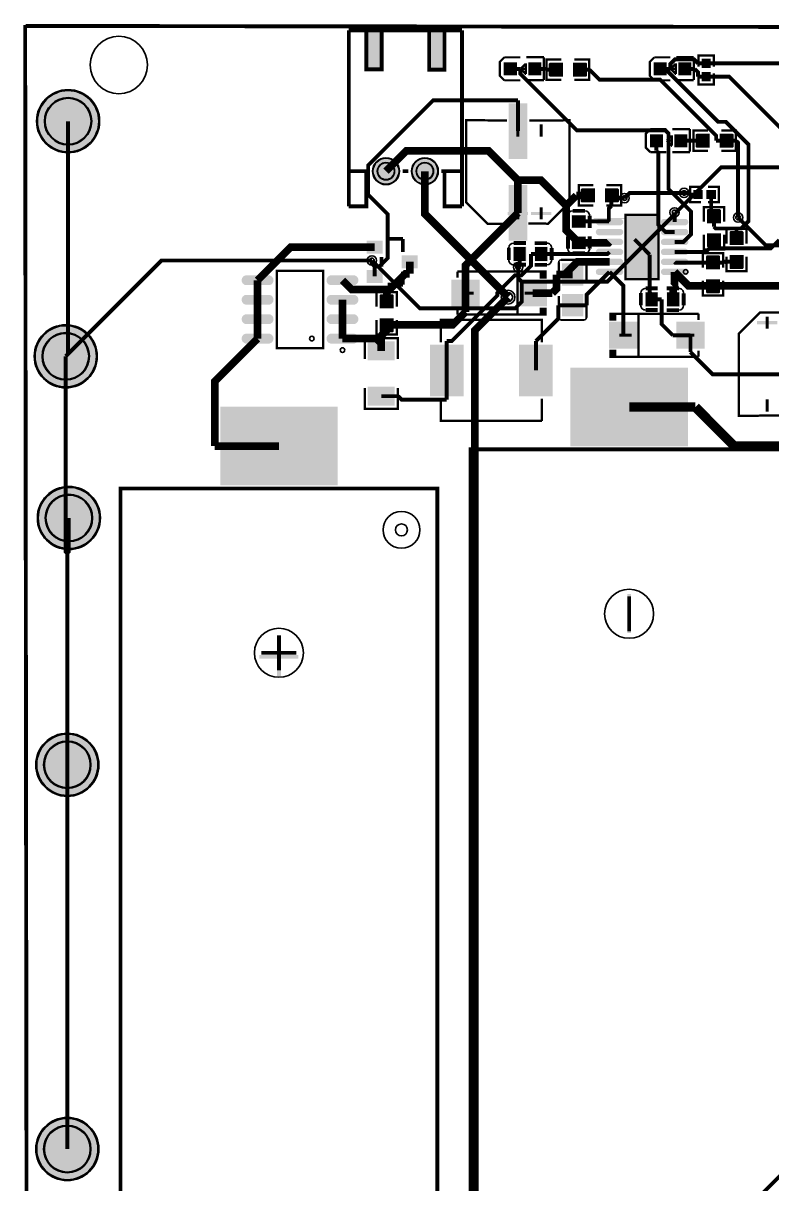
# Model space of a CAD drawing. Header units: millimetres. Extents: x -10 to 89, y -3 to 137.
# Drawn here: x 0 to 48.9, y 61.1 to 136.9 of the extents above; entities that cross this region are included whole.
import ezdxf

# ---------------------------------------------------------------- set-up
doc = ezdxf.new("R2010")
doc.units = ezdxf.units.MM
for name, color, linetype, true_color in [('BoardOutLine', 7, 'Continuous', 0xff00ff), ('BottomLayer', 7, 'Continuous', 0x0000ff), ('BottomSolderMaskLayer', 7, 'Continuous', 0xaa00ff), ('Document', 7, 'Continuous', 0xffffff), ('Hole', 7, 'Continuous', 0x222222), ('Multi-Layer', 7, 'Continuous', 0xc0c0c0), ('TopLayer', 7, 'Continuous', 0xff0000), ('TopPasteMaskLayer', 7, 'Continuous', 0x808080), ('TopSilkLayer', 7, 'Continuous', 0xffcc00), ('TopSolderMaskLayer', 7, 'Continuous', 0x800080)]:
    doc.layers.add(name, color=color, linetype=linetype, true_color=true_color)

msp = doc.modelspace()

# ---------------------------------------------------------------- hatches: boundary and pattern name
at = {"layer": 'BottomLayer'}
for points in [[(37.23, 124.185), (39.27, 124.185), (39.27, 124.134), (37.23, 124.134), (37.23, 124.185)], [(39.423, 124.134), (41.361, 124.134), (41.361, 120.462), (39.423, 120.462), (39.423, 124.134)]]:
    msp.add_hatch(color=256, dxfattribs=at).paths.add_polyline_path(points)
at = {"layer": 'BottomSolderMaskLayer'}
for points in [[(0.847, 130.509, 1), (4.967, 130.509, 1)], [(22.794, 127.245, 1), (24.544, 127.245, 1)], [(25.334, 127.245, 1), (27.084, 127.245, 1)], [(39.321, 124.44), (41.463, 124.44), (41.463, 120.156), (39.321, 120.156), (39.321, 124.44)], [(0.694, 115.158, 1), (4.814, 115.158, 1)], [(0.898, 104.601, 1), (5.018, 104.601, 1)], [(0.796, 88.485, 1), (4.916, 88.485, 1)], [(0.796, 63.393, 1), (4.916, 63.393, 1)]]:
    msp.add_hatch(color=256, dxfattribs=at).paths.add_polyline_path(points)
at = {"layer": 'Document'}
for points in [[(22.439, 136.445), (22.439, 133.945), (23.339, 133.945), (23.339, 136.445)], [(26.539, 136.395), (26.539, 133.895), (27.439, 133.895), (27.439, 136.395)], [(33.324, 133.659), (33.324, 134.199), (33.454, 134.199), (33.454, 133.659)], [(43.116, 133.659), (43.116, 134.199), (43.246, 134.199), (43.246, 133.659)], [(31.519, 133.988), (32.059, 133.988), (32.059, 133.858), (31.519, 133.858)], [(33.118, 133.994), (33.658, 133.994), (33.658, 133.864), (33.118, 133.864)], [(41.311, 133.988), (41.851, 133.988), (41.851, 133.858), (41.311, 133.858)], [(42.91, 133.994), (43.45, 133.994), (43.45, 133.864), (42.91, 133.864)], [(32.184, 130.296), (32.382, 130.296), (32.382, 129.504), (32.184, 129.504)], [(41.056, 129.296), (41.596, 129.296), (41.596, 129.166), (41.056, 129.166)], [(42.655, 129.302), (43.195, 129.302), (43.195, 129.172), (42.655, 129.172)], [(42.861, 128.967), (42.861, 129.507), (42.991, 129.507), (42.991, 128.967)], [(31.623, 124.389), (32.943, 124.389), (32.943, 124.587), (31.623, 124.587)], [(32.184, 124.092), (32.382, 124.092), (32.382, 124.884), (32.184, 124.884)], [(28.906, 119.952), (28.906, 118.626), (29.105, 118.626), (29.105, 119.952)], [(28.608, 119.388), (28.608, 119.19), (29.403, 119.19), (29.403, 119.388)], [(33.51, 119.388), (33.51, 119.19), (32.715, 119.19), (32.715, 119.388)], [(43.514, 115.872), (43.514, 117.198), (43.315, 117.198), (43.315, 115.872)], [(38.91, 116.436), (38.91, 116.634), (39.705, 116.634), (39.705, 116.436)], [(43.812, 116.436), (43.812, 116.634), (43.017, 116.634), (43.017, 116.436)], [(39.424, 97.091), (39.678, 97.091), (39.678, 99.631), (39.424, 99.631)], [(16.815, 96.814), (16.561, 96.814), (16.561, 94.274), (16.815, 94.274)], [(17.937, 95.41), (17.937, 95.664), (15.397, 95.664), (15.397, 95.41)]]:
    msp.add_hatch(color=256, dxfattribs=at).paths.add_polyline_path(points)
at = {"layer": 'Multi-Layer'}
for points in [[(22.819, 127.245, 1), (24.519, 127.245, 1)], [(25.359, 127.245, 1), (27.059, 127.245, 1)]]:
    msp.add_hatch(color=256, dxfattribs=at).paths.add_polyline_path(points)
at = {"layer": 'TopLayer'}
for points in [[(31.389, 133.526), (31.389, 134.326), (32.189, 134.326), (32.189, 133.526)], [(32.988, 133.526), (32.988, 134.326), (33.788, 134.326), (33.788, 133.526)], [(35.197, 134.307), (35.197, 133.443), (34.391, 133.443), (34.391, 134.307)], [(35.897, 134.307), (35.897, 133.443), (36.703, 133.443), (36.703, 134.307)], [(41.181, 133.526), (41.181, 134.326), (41.981, 134.326), (41.981, 133.526)], [(42.78, 133.526), (42.78, 134.326), (43.58, 134.326), (43.58, 133.526)], [(44.304, 134.002), (44.844, 134.002), (44.844, 134.568), (44.304, 134.568)], [(44.304, 133.702), (44.844, 133.702), (44.844, 133.137), (44.304, 133.137)], [(31.683, 128.114), (31.683, 131.614), (32.883, 131.614), (32.883, 128.114)], [(40.926, 128.834), (40.926, 129.634), (41.726, 129.634), (41.726, 128.834)], [(42.525, 128.834), (42.525, 129.634), (43.325, 129.634), (43.325, 128.834)], [(44.785, 129.666), (44.785, 128.802), (43.979, 128.802), (43.979, 129.666)], [(45.485, 129.666), (45.485, 128.802), (46.291, 128.802), (46.291, 129.666)], [(31.683, 122.774), (31.683, 126.274), (32.883, 126.274), (32.883, 122.774)], [(37.288, 125.232), (37.288, 126.096), (36.482, 126.096), (36.482, 125.232)], [(37.988, 125.232), (37.988, 126.096), (38.794, 126.096), (38.794, 125.232)], [(44.322, 125.985), (44.322, 125.445), (43.756, 125.445), (43.756, 125.985)], [(44.622, 125.985), (44.622, 125.445), (45.188, 125.445), (45.188, 125.985)], [(36.711, 124.367), (36.711, 123.567), (35.811, 123.567), (35.811, 124.367)], [(44.652, 123.872), (45.516, 123.872), (45.516, 124.678), (44.652, 124.678)], [(37.624, 123.741, -0.785398), (37.624, 124.105), (38.91, 124.105, -0.785398), (38.91, 123.741)], [(41.218, 120.875), (39.566, 120.875), (39.566, 123.72), (41.218, 123.72)], [(41.874, 123.741, -0.785398), (41.874, 124.105), (43.16, 124.105, -0.785398), (43.16, 123.741)], [(36.711, 122.967), (36.711, 122.167), (35.811, 122.167), (35.811, 122.967)], [(37.624, 123.091, -0.785398), (37.624, 123.455), (38.91, 123.455, -0.785398), (38.91, 123.091)], [(37.624, 122.441, -0.785398), (37.624, 122.805), (38.91, 122.805, -0.785398), (38.91, 122.441)], [(41.874, 123.091, -0.785398), (41.874, 123.455), (43.16, 123.455, -0.785398), (43.16, 123.091)], [(41.874, 122.441, -0.785398), (41.874, 122.805), (43.16, 122.805, -0.785398), (43.16, 122.441)], [(44.652, 123.172), (45.516, 123.172), (45.516, 122.366), (44.652, 122.366)], [(46.131, 122.444), (46.995, 122.444), (46.995, 123.25), (46.131, 123.25)], [(22.422, 122.679), (23.422, 122.679), (23.422, 121.879), (22.422, 121.879)], [(31.999, 122.289), (32.799, 122.289), (32.799, 121.389), (31.999, 121.389)], [(33.399, 122.289), (34.199, 122.289), (34.199, 121.389), (33.399, 121.389)], [(37.624, 121.791, -0.785398), (37.624, 122.155), (38.91, 122.155, -0.785398), (38.91, 121.791)], [(41.874, 121.791, -0.785398), (41.874, 122.155), (43.16, 122.155, -0.785398), (43.16, 121.791)], [(24.722, 121.729), (25.722, 121.729), (25.722, 120.929), (24.722, 120.929)], [(37.624, 121.141, -0.785398), (37.624, 121.505), (38.91, 121.505, -0.785398), (38.91, 121.141)], [(41.874, 121.141, -0.785398), (41.874, 121.505), (43.16, 121.505, -0.785398), (43.16, 121.141)], [(45.465, 120.863), (44.601, 120.863), (44.601, 121.669), (45.465, 121.669)], [(46.131, 121.744), (46.995, 121.744), (46.995, 120.938), (46.131, 120.938)], [(22.422, 120.779), (23.422, 120.779), (23.422, 119.979), (22.422, 119.979)], [(35.178, 119.788), (36.528, 119.788), (36.528, 121.198), (35.178, 121.198)], [(37.624, 120.491, -0.785398), (37.624, 120.855), (38.91, 120.855, -0.785398), (38.91, 120.491)], [(41.874, 120.491, -0.785398), (41.874, 120.855), (43.16, 120.855, -0.785398), (43.16, 120.491)], [(14.553, 119.829, -0.785398), (14.553, 120.417), (16.01, 120.417, -0.785398), (16.01, 119.829)], [(20.098, 119.829, -0.785398), (20.098, 120.417), (21.555, 120.417, -0.785398), (21.555, 119.829)], [(29.767, 118.439), (27.967, 118.439), (27.967, 120.139), (29.767, 120.139)], [(34.151, 118.439), (32.351, 118.439), (32.351, 120.139), (34.151, 120.139)], [(45.465, 120.163), (44.601, 120.163), (44.601, 119.357), (45.465, 119.357)], [(14.553, 118.559, -0.785398), (14.553, 119.147), (16.01, 119.147, -0.785398), (16.01, 118.559)], [(20.098, 118.559, -0.785398), (20.098, 119.147), (21.555, 119.147, -0.785398), (21.555, 118.559)], [(24.147, 118.313), (23.283, 118.313), (23.283, 119.12), (24.147, 119.12)], [(35.178, 119.198), (36.528, 119.198), (36.528, 117.788), (35.178, 117.788)], [(40.618, 119.331), (41.418, 119.331), (41.418, 118.431), (40.618, 118.431)], [(42.018, 119.331), (42.818, 119.331), (42.818, 118.431), (42.018, 118.431)], [(14.553, 117.289, -0.785398), (14.553, 117.877), (16.01, 117.877, -0.785398), (16.01, 117.289)], [(20.098, 117.289, -0.785398), (20.098, 117.877), (21.555, 117.877, -0.785398), (21.555, 117.289)], [(24.147, 117.613), (23.283, 117.613), (23.283, 116.807), (24.147, 116.807)], [(38.269, 117.385), (40.069, 117.385), (40.069, 115.685), (38.269, 115.685)], [(42.653, 117.385), (44.453, 117.385), (44.453, 115.685), (42.653, 115.685)], [(14.553, 116.019, -0.785398), (14.553, 116.607), (16.01, 116.607, -0.785398), (16.01, 116.019)], [(20.098, 116.019, -0.785398), (20.098, 116.607), (21.555, 116.607, -0.785398), (21.555, 116.019)], [(24.208, 114.911), (22.507, 114.911), (22.507, 116.119), (24.208, 116.119)], [(28.711, 112.58), (26.561, 112.58), (26.561, 115.9), (28.711, 115.9)], [(34.537, 112.58), (32.387, 112.58), (32.387, 115.9), (34.537, 115.9)], [(43.36, 109.306), (35.74, 109.306), (35.74, 114.386), (43.36, 114.386)], [(24.208, 113.161), (22.507, 113.161), (22.507, 111.953), (24.208, 111.953)], [(12.867, 111.836), (20.487, 111.836), (20.487, 106.756), (12.867, 106.756)]]:
    msp.add_hatch(color=256, dxfattribs=at).paths.add_polyline_path(points)
at = {"layer": 'TopPasteMaskLayer'}
for points in [[(31.389, 133.526), (31.389, 134.326), (32.189, 134.326), (32.189, 133.526)], [(32.988, 133.526), (32.988, 134.326), (33.788, 134.326), (33.788, 133.526)], [(34.352, 133.425), (35.152, 133.425), (35.202, 133.475), (35.202, 133.703), (34.832, 133.703), (34.832, 134.033), (35.202, 134.033), (35.202, 134.275), (35.152, 134.325), (34.352, 134.325), (34.302, 134.275), (34.302, 133.475)], [(36.742, 134.325), (35.942, 134.325), (35.892, 134.275), (35.892, 134.047), (36.262, 134.047), (36.262, 133.717), (35.892, 133.717), (35.892, 133.475), (35.942, 133.425), (36.742, 133.425), (36.792, 133.475), (36.792, 134.275)], [(41.181, 133.526), (41.181, 134.326), (41.981, 134.326), (41.981, 133.526)], [(42.78, 133.526), (42.78, 134.326), (43.58, 134.326), (43.58, 133.526)], [(44.344, 133.987), (44.804, 133.987), (44.844, 134.027), (44.844, 134.528), (44.804, 134.568), (44.344, 134.568), (44.304, 134.528), (44.304, 134.027)], [(44.344, 133.717), (44.804, 133.717), (44.844, 133.677), (44.844, 133.177), (44.804, 133.137), (44.344, 133.137), (44.304, 133.177), (44.304, 133.677)], [(31.683, 128.114), (31.683, 131.614), (32.883, 131.614), (32.883, 128.114)], [(40.926, 128.834), (40.926, 129.634), (41.726, 129.634), (41.726, 128.834)], [(42.525, 128.834), (42.525, 129.634), (43.325, 129.634), (43.325, 128.834)], [(43.94, 128.784), (44.74, 128.784), (44.79, 128.834), (44.79, 129.062), (44.42, 129.062), (44.42, 129.392), (44.79, 129.392), (44.79, 129.634), (44.74, 129.684), (43.94, 129.684), (43.89, 129.634), (43.89, 128.834)], [(46.33, 129.684), (45.53, 129.684), (45.48, 129.634), (45.48, 129.406), (45.85, 129.406), (45.85, 129.076), (45.48, 129.076), (45.48, 128.834), (45.53, 128.784), (46.33, 128.784), (46.38, 128.834), (46.38, 129.634)], [(31.683, 122.774), (31.683, 126.274), (32.883, 126.274), (32.883, 122.774)], [(36.443, 125.214), (37.243, 125.214), (37.293, 125.264), (37.293, 125.492), (36.923, 125.492), (36.923, 125.822), (37.293, 125.822), (37.293, 126.064), (37.243, 126.114), (36.443, 126.114), (36.393, 126.064), (36.393, 125.264)], [(38.833, 126.114), (38.033, 126.114), (37.983, 126.064), (37.983, 125.836), (38.353, 125.836), (38.353, 125.506), (37.983, 125.506), (37.983, 125.264), (38.033, 125.214), (38.833, 125.214), (38.883, 125.264), (38.883, 126.064)], [(44.337, 125.945), (44.337, 125.485), (44.297, 125.445), (43.796, 125.445), (43.756, 125.485), (43.756, 125.945), (43.796, 125.985), (44.297, 125.985)], [(44.607, 125.945), (44.607, 125.485), (44.647, 125.445), (45.148, 125.445), (45.188, 125.485), (45.188, 125.945), (45.148, 125.985), (44.647, 125.985)], [(36.711, 124.367), (36.711, 123.567), (35.811, 123.567), (35.811, 124.367)], [(44.634, 124.717), (44.634, 123.917), (44.684, 123.867), (44.912, 123.867), (44.912, 124.237), (45.242, 124.237), (45.242, 123.867), (45.484, 123.867), (45.534, 123.917), (45.534, 124.717), (45.484, 124.767), (44.684, 124.767)], [(37.624, 123.741, -0.785398), (37.624, 124.105), (38.91, 124.105, -0.785398), (38.91, 123.741)], [(41.218, 120.875), (39.566, 120.875), (39.566, 123.72), (41.218, 123.72)], [(41.874, 123.741, -0.785398), (41.874, 124.105), (43.16, 124.105, -0.785398), (43.16, 123.741)], [(36.711, 122.967), (36.711, 122.167), (35.811, 122.167), (35.811, 122.967)], [(37.624, 123.091, -0.785398), (37.624, 123.455), (38.91, 123.455, -0.785398), (38.91, 123.091)], [(37.624, 122.441, -0.785398), (37.624, 122.805), (38.91, 122.805, -0.785398), (38.91, 122.441)], [(41.874, 123.091, -0.785398), (41.874, 123.455), (43.16, 123.455, -0.785398), (43.16, 123.091)], [(41.874, 122.441, -0.785398), (41.874, 122.805), (43.16, 122.805, -0.785398), (43.16, 122.441)], [(45.534, 122.327), (45.534, 123.127), (45.484, 123.177), (45.256, 123.177), (45.256, 122.807), (44.926, 122.807), (44.926, 123.177), (44.684, 123.177), (44.634, 123.127), (44.634, 122.327), (44.684, 122.277), (45.484, 122.277)], [(46.113, 123.289), (46.113, 122.489), (46.163, 122.439), (46.391, 122.439), (46.391, 122.809), (46.721, 122.809), (46.721, 122.439), (46.963, 122.439), (47.013, 122.489), (47.013, 123.289), (46.963, 123.339), (46.163, 123.339)], [(22.422, 122.679), (23.422, 122.679), (23.422, 121.879), (22.422, 121.879)], [(31.999, 122.289), (32.799, 122.289), (32.799, 121.389), (31.999, 121.389)], [(33.399, 122.289), (34.199, 122.289), (34.199, 121.389), (33.399, 121.389)], [(37.624, 121.791, -0.785398), (37.624, 122.155), (38.91, 122.155, -0.785398), (38.91, 121.791)], [(41.874, 121.791, -0.785398), (41.874, 122.155), (43.16, 122.155, -0.785398), (43.16, 121.791)], [(24.722, 121.729), (25.722, 121.729), (25.722, 120.929), (24.722, 120.929)], [(37.624, 121.141, -0.785398), (37.624, 121.505), (38.91, 121.505, -0.785398), (38.91, 121.141)], [(41.874, 121.141, -0.785398), (41.874, 121.505), (43.16, 121.505, -0.785398), (43.16, 121.141)], [(44.583, 121.708), (44.583, 120.908), (44.633, 120.858), (44.861, 120.858), (44.861, 121.228), (45.191, 121.228), (45.191, 120.858), (45.433, 120.858), (45.483, 120.908), (45.483, 121.708), (45.433, 121.758), (44.633, 121.758)], [(47.013, 120.899), (47.013, 121.699), (46.963, 121.749), (46.735, 121.749), (46.735, 121.379), (46.405, 121.379), (46.405, 121.749), (46.163, 121.749), (46.113, 121.699), (46.113, 120.899), (46.163, 120.849), (46.963, 120.849)], [(22.422, 120.779), (23.422, 120.779), (23.422, 119.979), (22.422, 119.979)], [(35.213, 121.198), (36.493, 121.198), (36.543, 121.148), (36.543, 119.998), (36.493, 119.948), (36.083, 119.943), (36.083, 120.393), (35.633, 120.393), (35.633, 119.953), (35.213, 119.948), (35.163, 119.998), (35.163, 121.148)], [(37.624, 120.491, -0.785398), (37.624, 120.855), (38.91, 120.855, -0.785398), (38.91, 120.491)], [(41.874, 120.491, -0.785398), (41.874, 120.855), (43.16, 120.855, -0.785398), (43.16, 120.491)], [(14.553, 119.829, -0.785398), (14.553, 120.417), (16.01, 120.417, -0.785398), (16.01, 119.829)], [(20.098, 119.829, -0.785398), (20.098, 120.417), (21.555, 120.417, -0.785398), (21.555, 119.829)], [(29.767, 118.439), (27.967, 118.439), (27.967, 120.139), (29.767, 120.139)], [(34.151, 118.439), (32.351, 118.439), (32.351, 120.139), (34.151, 120.139)], [(45.483, 119.318), (45.483, 120.118), (45.433, 120.168), (45.205, 120.168), (45.205, 119.798), (44.875, 119.798), (44.875, 120.168), (44.633, 120.168), (44.583, 120.118), (44.583, 119.318), (44.633, 119.268), (45.433, 119.268)], [(14.553, 118.559, -0.785398), (14.553, 119.147), (16.01, 119.147, -0.785398), (16.01, 118.559)], [(20.098, 118.559, -0.785398), (20.098, 119.147), (21.555, 119.147, -0.785398), (21.555, 118.559)], [(23.265, 119.158), (23.265, 118.358), (23.315, 118.308), (23.543, 118.308), (23.543, 118.678), (23.873, 118.678), (23.873, 118.308), (24.115, 118.308), (24.165, 118.358), (24.165, 119.158), (24.115, 119.208), (23.315, 119.208)], [(36.493, 117.788), (35.213, 117.788), (35.163, 117.838), (35.163, 118.988), (35.213, 119.038), (35.623, 119.043), (35.623, 118.593), (36.073, 118.593), (36.073, 119.033), (36.493, 119.038), (36.543, 118.988), (36.543, 117.838)], [(40.618, 119.331), (41.418, 119.331), (41.418, 118.431), (40.618, 118.431)], [(42.018, 119.331), (42.818, 119.331), (42.818, 118.431), (42.018, 118.431)], [(14.553, 117.289, -0.785398), (14.553, 117.877), (16.01, 117.877, -0.785398), (16.01, 117.289)], [(20.098, 117.289, -0.785398), (20.098, 117.877), (21.555, 117.877, -0.785398), (21.555, 117.289)], [(24.165, 116.768), (24.165, 117.568), (24.115, 117.618), (23.887, 117.618), (23.887, 117.248), (23.557, 117.248), (23.557, 117.618), (23.315, 117.618), (23.265, 117.568), (23.265, 116.768), (23.315, 116.718), (24.115, 116.718)], [(38.269, 117.385), (40.069, 117.385), (40.069, 115.685), (38.269, 115.685)], [(42.653, 117.385), (44.453, 117.385), (44.453, 115.685), (42.653, 115.685)], [(14.553, 116.019, -0.785398), (14.553, 116.607), (16.01, 116.607, -0.785398), (16.01, 116.019)], [(20.098, 116.019, -0.785398), (20.098, 116.607), (21.555, 116.607, -0.785398), (21.555, 116.019)], [(24.108, 114.911), (23.747, 114.911), (23.647, 115.011), (23.647, 115.222), (23.547, 115.322), (23.169, 115.322), (23.069, 115.222), (23.069, 115.011), (22.969, 114.911), (22.607, 114.911), (22.507, 115.011), (22.507, 116.019), (22.607, 116.119), (24.108, 116.119), (24.208, 116.019), (24.208, 115.011)], [(28.711, 112.58), (26.561, 112.58), (26.561, 115.9), (28.711, 115.9)], [(34.537, 112.58), (32.387, 112.58), (32.387, 115.9), (34.537, 115.9)], [(43.36, 109.306), (35.74, 109.306), (35.74, 114.386), (43.36, 114.386)], [(24.108, 113.161), (23.747, 113.161), (23.647, 113.061), (23.647, 112.85), (23.547, 112.75), (23.169, 112.75), (23.069, 112.85), (23.069, 113.061), (22.969, 113.161), (22.607, 113.161), (22.507, 113.061), (22.507, 112.053), (22.607, 111.953), (24.108, 111.953), (24.208, 112.053), (24.208, 113.061)], [(12.867, 111.836), (20.487, 111.836), (20.487, 106.756), (12.867, 106.756)]]:
    msp.add_hatch(color=256, dxfattribs=at).paths.add_polyline_path(points)
at = {"layer": 'TopSilkLayer'}
for points in [[(33.702, 130.296), (33.9, 130.296), (33.9, 129.504), (33.702, 129.504)], [(33.141, 124.389), (34.461, 124.389), (34.461, 124.587), (33.141, 124.587)], [(33.702, 124.092), (33.9, 124.092), (33.9, 124.884), (33.702, 124.884)], [(33.709, 120.766), (33.709, 120.238), (34.166, 120.238), (34.166, 120.766)], [(33.709, 117.812), (33.709, 118.34), (34.166, 118.34), (34.166, 117.812)], [(38.711, 118.012), (38.711, 117.484), (38.254, 117.484), (38.254, 118.012)], [(48.663, 117.75), (48.465, 117.75), (48.465, 116.958), (48.663, 116.958)], [(49.224, 117.453), (47.904, 117.453), (47.904, 117.255), (49.224, 117.255)], [(38.711, 115.058), (38.711, 115.586), (38.254, 115.586), (38.254, 115.058)], [(48.663, 111.546), (48.465, 111.546), (48.465, 112.338), (48.663, 112.338)]]:
    msp.add_hatch(color=256, dxfattribs=at).paths.add_polyline_path(points)
at = {"layer": 'TopSolderMaskLayer'}
for points in [[(31.364, 133.501), (31.364, 134.351), (32.215, 134.351), (32.215, 133.501)], [(32.963, 133.501), (32.963, 134.352), (33.814, 134.352), (33.814, 133.501)], [(35.222, 134.332), (35.222, 133.418), (34.365, 133.418), (34.365, 134.332)], [(35.872, 134.332), (35.872, 133.418), (36.729, 133.418), (36.729, 134.332)], [(41.156, 133.501), (41.156, 134.351), (42.007, 134.351), (42.007, 133.501)], [(42.755, 133.501), (42.755, 134.352), (43.606, 134.352), (43.606, 133.501)], [(44.28, 133.976), (44.868, 133.976), (44.868, 134.594), (44.28, 134.594)], [(44.28, 133.729), (44.868, 133.729), (44.868, 133.11), (44.28, 133.11)], [(0.847, 130.509, 1), (4.967, 130.509, 1)], [(31.674, 128.04), (31.674, 131.688), (32.892, 131.688), (32.892, 128.04)], [(40.901, 128.809), (40.901, 129.659), (41.752, 129.659), (41.752, 128.809)], [(42.5, 128.809), (42.5, 129.66), (43.351, 129.66), (43.351, 128.809)], [(44.81, 129.691), (44.81, 128.777), (43.953, 128.777), (43.953, 129.691)], [(45.46, 129.691), (45.46, 128.777), (46.317, 128.777), (46.317, 129.691)], [(22.794, 127.245, 1), (24.544, 127.245, 1)], [(25.334, 127.245, 1), (27.084, 127.245, 1)], [(31.674, 122.7), (31.674, 126.348), (32.892, 126.348), (32.892, 122.7)], [(37.313, 125.207), (37.313, 126.121), (36.456, 126.121), (36.456, 125.207)], [(37.963, 125.207), (37.963, 126.121), (38.82, 126.121), (38.82, 125.207)], [(44.347, 126.01), (44.347, 125.42), (43.731, 125.42), (43.731, 126.01)], [(44.597, 126.01), (44.597, 125.42), (45.213, 125.42), (45.213, 126.01)], [(36.74, 124.39), (36.74, 123.544), (35.782, 123.544), (35.782, 124.39)], [(44.625, 123.848), (45.543, 123.848), (45.543, 124.702), (44.625, 124.702)], [(37.534, 123.716, -0.785398), (37.534, 124.131), (39, 124.131, -0.785398), (39, 123.716)], [(41.232, 120.832), (39.552, 120.832), (39.552, 123.764), (41.232, 123.764)], [(41.784, 123.716, -0.785398), (41.784, 124.131), (43.25, 124.131, -0.785398), (43.25, 123.716)], [(36.74, 122.99), (36.74, 122.144), (35.782, 122.144), (35.782, 122.99)], [(37.534, 123.066, -0.785398), (37.534, 123.481), (39, 123.481, -0.785398), (39, 123.066)], [(37.534, 122.416, -0.785398), (37.534, 122.831), (39, 122.831, -0.785398), (39, 122.416)], [(41.784, 123.066, -0.785398), (41.784, 123.481), (43.25, 123.481, -0.785398), (43.25, 123.066)], [(41.784, 122.416, -0.785398), (41.784, 122.831), (43.25, 122.831, -0.785398), (43.25, 122.416)], [(44.625, 123.196), (45.543, 123.196), (45.543, 122.342), (44.625, 122.342)], [(46.104, 122.42), (47.022, 122.42), (47.022, 123.274), (46.104, 123.274)], [(22.397, 122.704), (23.447, 122.704), (23.447, 121.854), (22.397, 121.854)], [(31.974, 122.314), (32.824, 122.314), (32.824, 121.364), (31.974, 121.364)], [(33.374, 122.314), (34.224, 122.314), (34.224, 121.364), (33.374, 121.364)], [(37.534, 121.766, -0.785398), (37.534, 122.181), (39, 122.181, -0.785398), (39, 121.766)], [(41.784, 121.766, -0.785398), (41.784, 122.181), (43.25, 122.181, -0.785398), (43.25, 121.766)], [(24.697, 121.754), (25.747, 121.754), (25.747, 120.904), (24.697, 120.904)], [(37.534, 121.116, -0.785398), (37.534, 121.53), (39, 121.53, -0.785398), (39, 121.116)], [(41.784, 121.116, -0.785398), (41.784, 121.53), (43.25, 121.53, -0.785398), (43.25, 121.116)], [(45.492, 120.839), (44.574, 120.839), (44.574, 121.693), (45.492, 121.693)], [(46.104, 121.768), (47.022, 121.768), (47.022, 120.914), (46.104, 120.914)], [(22.397, 120.804), (23.447, 120.804), (23.447, 119.954), (22.397, 119.954)], [(35.154, 119.761), (36.552, 119.761), (36.552, 121.225), (35.154, 121.225)], [(37.534, 120.466, -0.785398), (37.534, 120.881), (39, 120.881, -0.785398), (39, 120.466)], [(41.784, 120.466, -0.785398), (41.784, 120.881), (43.25, 120.881, -0.785398), (43.25, 120.466)], [(14.49, 119.804, -0.785398), (14.49, 120.442), (16.073, 120.442, -0.785398), (16.073, 119.804)], [(20.035, 119.804, -0.785398), (20.035, 120.442), (21.618, 120.442, -0.785398), (21.618, 119.804)], [(29.792, 118.414), (27.941, 118.414), (27.941, 120.164), (29.792, 120.164)], [(34.177, 118.414), (32.326, 118.414), (32.326, 120.164), (34.177, 120.164)], [(45.492, 120.187), (44.574, 120.187), (44.574, 119.333), (45.492, 119.333)], [(14.49, 118.534, -0.785398), (14.49, 119.172), (16.073, 119.172, -0.785398), (16.073, 118.534)], [(20.035, 118.534, -0.785398), (20.035, 119.172), (21.618, 119.172, -0.785398), (21.618, 118.534)], [(24.174, 118.289), (23.256, 118.289), (23.256, 119.143), (24.174, 119.143)], [(35.154, 119.224), (36.552, 119.224), (36.552, 117.761), (35.154, 117.761)], [(40.593, 119.356), (41.443, 119.356), (41.443, 118.406), (40.593, 118.406)], [(41.993, 119.356), (42.843, 119.356), (42.843, 118.406), (41.993, 118.406)], [(14.49, 117.264, -0.785398), (14.49, 117.902), (16.073, 117.902, -0.785398), (16.073, 117.264)], [(20.035, 117.264, -0.785398), (20.035, 117.902), (21.618, 117.902, -0.785398), (21.618, 117.264)], [(24.174, 117.637), (23.256, 117.637), (23.256, 116.783), (24.174, 116.783)], [(0.694, 115.158, 1), (4.814, 115.158, 1)], [(38.243, 117.41), (40.094, 117.41), (40.094, 115.66), (38.243, 115.66)], [(42.628, 117.41), (44.479, 117.41), (44.479, 115.66), (42.628, 115.66)], [(14.49, 115.994, -0.785398), (14.49, 116.632), (16.073, 116.632, -0.785398), (16.073, 115.994)], [(20.035, 115.994, -0.785398), (20.035, 116.632), (21.618, 116.632, -0.785398), (21.618, 115.994)], [(24.244, 114.893), (22.472, 114.893), (22.472, 116.137), (24.244, 116.137)], [(28.736, 112.555), (26.536, 112.555), (26.536, 115.925), (28.736, 115.925)], [(34.562, 112.555), (32.362, 112.555), (32.362, 115.925), (34.562, 115.925)], [(43.386, 109.281), (35.715, 109.281), (35.715, 114.412), (43.386, 114.412)], [(24.244, 113.179), (22.472, 113.179), (22.472, 111.935), (24.244, 111.935)], [(12.842, 111.862), (20.512, 111.862), (20.512, 106.731), (12.842, 106.731)], [(0.898, 104.601, 1), (5.018, 104.601, 1)], [(0.796, 88.485, 1), (4.916, 88.485, 1)], [(0.796, 63.393, 1), (4.916, 63.393, 1)]]:
    msp.add_hatch(color=256, dxfattribs=at).paths.add_polyline_path(points)

# ---------------------------------------------------------------- linework, layer by layer
at = {"layer": 'BoardOutLine', "const_width": 0.254}
for points in [[(78.486, 6.858), (0.254, 6.858), (0.102, 136.782)], [(0.128, 136.731), (78.719, 136.629)]]:
    msp.add_lwpolyline(points, dxfattribs=at)
at = {"layer": 'BottomLayer'}
for points, const_width in [([(26.209, 127.245), (26.209, 124.454), (31.642, 119.021)], 0.5), ([(42.517, 124.558), (42.621, 124.558), (45.563, 127.5), (59.675, 127.5)], 0.254), ([(43.135, 125.827), (39.588, 125.827), (39.253, 125.493)], 0.254), ([(40.892, 122.798), (42.517, 124.423), (42.517, 124.558)], 0.254), ([(46.662, 124.219), (48.475, 122.406), (69.101, 122.406)], 0.254), ([(39.892, 122.798), (40.392, 122.299), (40.392, 122.298)], 0.254), ([(40.892, 122.798), (40.892, 122.798), (40.392, 122.298)], 0.254), ([(40.392, 122.298), (39.892, 121.799), (39.892, 121.798)], 0.254), ([(40.892, 121.798), (40.892, 121.798), (40.392, 122.298)], 0.254), ([(2.754, 115.158), (9.013, 121.417), (22.75, 121.417)], 0.254), ([(22.75, 121.417), (25.875, 118.292), (32.106, 118.292), (32.539, 118.725), (32.539, 120.026)], 0.254), ([(39.892, 121.798), (38.121, 120.026), (32.539, 120.026)], 0.254), ([(32.539, 120.026), (32.299, 120.267), (32.299, 120.98)], 0.254), ([(37.847, 22.44), (37.847, 50.089), (71.93, 84.172)], 0.254)]:
    msp.add_lwpolyline(points, dxfattribs=dict(at, const_width=const_width))
at = {"layer": 'BottomSolderMaskLayer'}
for centre, radius in [((2.907, 130.509), 2.06), ((2.907, 130.509), 1.545), ((23.669, 127.245), 0.875), ((26.209, 127.245), 0.875), ((23.669, 127.245), 0.566), ((26.209, 127.245), 0.566), ((2.754, 115.158), 2.06), ((2.754, 115.158), 1.545), ((2.958, 104.601), 2.06), ((2.958, 104.601), 1.545), ((2.856, 88.485), 2.06), ((2.856, 88.485), 1.545), ((2.856, 63.393), 2.06), ((2.856, 63.393), 1.545)]:
    msp.add_circle(centre, radius, dxfattribs=at)
at = {"layer": 'Document'}
for centre, radius in [((22.319, 122.268), 0.15), ((43.242, 120.673), 0.15), ((21.454, 116.313), 0.15), ((24.677, 103.823), 0.393)]:
    msp.add_circle(centre, radius, dxfattribs=at)
at = {"layer": 'Hole'}
for centre, radius in [((43.135, 125.827), 0.153), ((39.253, 125.493), 0.153), ((42.517, 124.558), 0.153), ((46.662, 124.219), 0.153), ((22.75, 121.417), 0.153), ((32.299, 120.98), 0.153), ((31.642, 119.021), 0.3)]:
    msp.add_circle(centre, radius, dxfattribs=at)
at = {"layer": 'Multi-Layer'}
for centre, radius in [((6.222, 134.181), 1.875), ((2.907, 130.509), 2), ((2.907, 130.509), 1.5), ((23.669, 127.245), 0.85), ((26.209, 127.245), 0.85), ((23.669, 127.245), 0.55), ((26.209, 127.245), 0.55), ((43.135, 125.827), 0.305), ((39.253, 125.493), 0.305), ((42.517, 124.558), 0.305), ((46.662, 124.219), 0.305), ((22.75, 121.417), 0.305), ((32.299, 120.98), 0.305), ((31.642, 119.021), 0.45), ((2.754, 115.158), 2), ((2.754, 115.158), 1.5), ((2.958, 104.601), 2), ((2.958, 104.601), 1.5), ((24.677, 103.823), 1.2), ((2.856, 88.485), 2), ((2.856, 88.485), 1.5), ((2.856, 63.393), 2), ((2.856, 63.393), 1.5)]:
    msp.add_circle(centre, radius, dxfattribs=at)
at = {"layer": 'TopLayer'}
for points, const_width in [([(44.049, 134.285), (43.779, 134.555), (42.55, 134.555), (42.236, 134.241), (42.236, 133.926)], 0.254), ([(44.574, 134.285), (44.049, 134.285)], 0.254), ([(50.081, 133.875), (49.671, 134.285), (44.574, 134.285)], 0.254), ([(31.79, 133.926), (32.444, 133.926)], 0.254), ([(32.444, 133.926), (32.444, 133.599), (36.128, 129.915), (41.915, 129.915), (42.118, 129.712), (42.118, 126.089), (43.596, 124.611), (43.596, 123.127), (43.092, 122.623), (42.517, 122.623)], 0.254), ([(33.388, 133.926), (34.085, 133.926), (34.136, 133.875)], 0.254), ([(34.794, 133.875), (34.136, 133.875)], 0.254), ([(36.3, 133.875), (36.958, 133.875)], 0.254), ([(36.958, 133.875), (37.616, 133.217), (41.576, 133.217), (45.231, 129.563), (45.231, 129.234)], 0.254), ([(41.582, 133.926), (41.909, 133.926)], 0.254), ([(41.909, 133.926), (42.236, 133.926)], 0.254), ([(41.909, 133.926), (45.362, 130.472), (45.858, 130.472), (47.345, 128.986), (47.345, 123.986), (46.864, 123.505), (46.563, 123.505)], 0.254), ([(43.18, 133.926), (43.835, 133.926)], 0.254), ([(43.835, 133.926), (44.049, 133.712), (44.049, 133.419)], 0.254), ([(44.574, 133.419), (44.049, 133.419)], 0.254), ([(52.989, 121.572), (52.989, 126.51), (46.08, 133.419), (44.574, 133.419)], 0.254), ([(22.922, 121.033), (23.249, 121.033), (23.777, 121.562), (23.777, 124.436), (22.507, 125.706), (22.507, 127.635), (26.741, 131.868), (32.283, 131.868)], 0.254), ([(32.283, 129.864), (32.283, 131.868)], 0.254), ([(2.907, 130.509), (2.907, 115.311), (2.754, 115.158)], 0.254), ([(32.283, 126.651), (30.349, 128.585), (25.009, 128.585), (23.669, 127.245)], 0.5), ([(41.326, 129.234), (41.326, 128.579)], 0.254), ([(42.925, 129.234), (43.724, 129.234), (43.724, 129.234)], 0.254), ([(44.382, 129.234), (43.724, 129.234)], 0.254), ([(45.888, 129.234), (45.231, 129.234)], 0.254), ([(45.888, 129.234), (46.546, 129.234)], 0.254), ([(46.662, 124.219), (46.662, 129.118), (46.546, 129.234)], 0.254), ([(42.517, 123.273), (41.93, 123.273), (41.455, 123.748), (41.455, 128.451), (41.326, 128.579)], 0.254), ([(32.283, 124.524), (32.283, 126.651)], 0.5), ([(35.441, 125.001), (33.79, 126.651), (32.283, 126.651)], 0.5), ([(35.441, 125.001), (36.104, 125.664)], 0.5), ([(36.885, 125.664), (36.104, 125.664)], 0.5), ([(43.135, 125.827), (43.39, 125.827), (43.502, 125.715)], 0.254), ([(44.039, 125.715), (43.502, 125.715)], 0.254), ([(45.084, 123.946), (44.905, 124.125), (44.905, 125.715)], 0.254), ([(36.261, 122.567), (35.441, 123.387), (35.441, 125.001)], 0.5), ([(38.223, 123.967), (38.223, 124.81), (38.391, 124.978)], 0.254), ([(38.391, 125.493), (38.391, 125.664)], 0.254), ([(38.391, 125.321), (38.391, 125.493)], 0.254), ([(38.391, 125.493), (39.253, 125.493)], 0.254), ([(38.391, 125.321), (38.391, 124.978)], 0.254), ([(28.867, 119.289), (28.867, 121.108), (32.283, 124.524)], 0.5), ([(42.517, 124.558), (42.517, 123.923)], 0.254), ([(45.084, 124.275), (45.084, 123.946)], 0.254), ([(36.261, 123.967), (38.223, 123.967)], 0.254), ([(38.223, 123.967), (38.267, 123.923)], 0.254), ([(45.084, 123.946), (45.084, 123.617)], 0.254), ([(46.563, 123.505), (45.196, 123.505), (45.084, 123.617)], 0.254), ([(46.563, 122.847), (46.563, 123.505)], 0.254), ([(38.267, 122.623), (38.211, 122.567), (36.261, 122.567)], 0.5), ([(45.084, 122.769), (45.084, 122.492)], 0.254), ([(49.345, 122.745), (48.814, 122.215), (45.084, 122.215)], 0.254), ([(22.922, 122.279), (17.438, 122.279), (15.282, 120.123)], 0.5), ([(33.799, 121.839), (38.133, 121.839), (38.267, 121.973)], 0.254), ([(39.892, 121.798), (40.392, 122.298), (40.392, 122.298)], 0.254), ([(45.084, 122.492), (44.566, 121.973), (42.517, 121.973)], 0.254), ([(45.084, 122.492), (45.084, 122.215)], 0.254), ([(22.922, 121.029), (22.75, 121.201), (22.75, 121.417)], 0.254), ([(25.222, 121.329), (25.222, 120.552)], 0.5), ([(27.636, 116.155), (27.961, 116.155), (30.945, 119.138), (30.945, 119.309), (32.082, 120.446), (32.52, 120.446), (33.145, 121.071), (33.145, 121.839)], 0.254), ([(32.299, 120.98), (32.299, 121.034), (32.399, 121.134)], 0.254), ([(32.399, 121.839), (32.399, 121.134)], 0.254), ([(33.799, 121.839), (33.145, 121.839)], 0.254), ([(35.327, 120.493), (36.157, 121.323), (38.267, 121.323)], 0.5), ([(41.32, 118.881), (40.892, 119.309), (40.892, 121.798)], 0.254), ([(45.033, 121.266), (42.574, 121.266), (42.517, 121.323)], 0.254), ([(45.376, 121.266), (45.033, 121.266)], 0.254), ([(45.376, 121.266), (45.719, 121.266)], 0.254), ([(46.563, 121.341), (45.794, 121.341), (45.719, 121.266)], 0.254), ([(22.922, 121.029), (22.922, 121.033)], 0.254), ([(22.922, 120.379), (22.922, 121.029)], 0.254), ([(23.715, 119.329), (24.937, 120.552), (25.222, 120.552)], 0.5), ([(34.529, 119.289), (34.801, 119.561), (34.801, 120.493)], 0.5), ([(35.327, 120.493), (34.801, 120.493)], 0.5), ([(35.853, 120.493), (35.327, 120.493)], 0.5), ([(36.782, 118.493), (36.782, 119.188), (38.267, 120.673)], 0.254), ([(39.169, 116.535), (39.169, 119.772), (38.267, 120.673)], 0.254), ([(42.418, 119.709), (42.517, 119.807), (42.517, 120.673)], 0.5), ([(45.033, 119.76), (43.43, 119.76), (42.517, 120.673)], 0.5), ([(15.282, 120.123), (15.282, 118.853)], 0.5), ([(23.715, 119.497), (23.694, 119.518), (21.432, 119.518), (20.826, 120.123)], 0.5), ([(23.715, 119.329), (23.715, 119.497)], 0.5), ([(42.418, 118.881), (42.418, 119.709)], 0.5), ([(45.033, 119.76), (45.842, 119.76)], 0.5), ([(50.031, 119.76), (45.842, 119.76)], 0.5), ([(15.282, 118.853), (15.282, 117.583)], 0.5), ([(20.826, 118.853), (20.826, 117.583)], 0.5), ([(23.715, 119.107), (23.715, 119.329)], 0.5), ([(23.715, 118.716), (23.715, 119.107)], 0.5), ([(28.867, 119.289), (28.867, 118.062)], 0.5), ([(31.642, 119.021), (29.478, 116.857), (29.478, 27.336)], 0.5), ([(33.252, 119.289), (34.529, 119.289)], 0.5), ([(41.018, 118.881), (41.32, 118.881)], 0.254), ([(41.32, 118.881), (41.673, 118.881)], 0.254), ([(42.399, 116.535), (41.673, 117.261), (41.673, 118.881)], 0.254), ([(23.715, 117.21), (28.015, 117.21), (28.867, 118.062)], 0.5), ([(33.462, 116.155), (34.923, 117.616), (34.923, 118.493)], 0.254), ([(35.853, 118.493), (34.923, 118.493)], 0.254), ([(35.853, 118.493), (36.782, 118.493)], 0.254), ([(15.282, 117.583), (15.282, 116.313)], 0.5), ([(20.826, 117.583), (20.826, 116.313)], 0.5), ([(23.358, 116.496), (23.715, 116.853), (23.715, 117.21)], 0.5), ([(23.358, 116.006), (23.358, 116.496)], 0.5), ([(15.282, 116.313), (12.489, 113.521), (12.489, 109.296)], 0.5), ([(20.826, 116.313), (23.05, 116.313), (23.358, 116.006)], 0.5), ([(23.358, 115.515), (23.358, 116.006)], 0.5), ([(27.636, 114.24), (27.636, 116.155)], 0.254), ([(33.462, 114.24), (33.462, 116.155)], 0.254), ([(43.553, 116.535), (42.399, 116.535)], 0.254), ([(43.553, 116.535), (43.553, 115.43)], 0.254), ([(2.856, 102.315), (2.828, 102.315), (2.754, 102.389), (2.754, 115.158)], 0.254), ([(50.082, 113.983), (45.001, 113.983), (43.553, 115.43)], 0.254), ([(27.636, 114.24), (27.636, 112.326)], 0.254), ([(23.358, 112.557), (24.463, 112.557)], 0.254), ([(24.463, 112.557), (24.695, 112.326), (27.636, 112.326)], 0.254), ([(39.551, 111.846), (43.871, 111.846)], 0.62), ([(62.424, 109.296), (46.421, 109.296), (43.871, 111.846)], 0.62), ([(16.677, 109.296), (12.489, 109.296)], 0.5), ([(2.958, 104.601), (2.958, 102.417), (2.856, 102.315)], 0.254), ([(2.856, 102.315), (2.856, 88.485)], 0.254), ([(2.856, 88.485), (2.856, 63.393)], 0.254)]:
    msp.add_lwpolyline(points, dxfattribs=dict(at, const_width=const_width))
at = {"layer": 'TopSilkLayer'}
for points, const_width in [([(21.239, 136.445), (28.639, 136.445)], 0.254), ([(21.239, 124.945), (21.239, 136.445)], 0.254), ([(22.389, 136.445), (22.389, 133.895), (23.389, 133.895), (23.389, 136.445)], 0.254), ([(26.489, 136.42), (26.489, 133.87), (27.489, 133.87), (27.489, 136.42)], 0.254), ([(28.639, 136.445), (28.639, 124.945)], 0.254), ([(31.099, 134.28), (31.099, 134.38), (31.399, 134.68)], 0.15), ([(31.099, 134.28), (31.099, 133.58)], 0.15), ([(32.449, 134.68), (31.399, 134.68)], 0.15), ([(32.809, 134.283), (32.809, 134.273), (32.469, 133.933)], 0.15), ([(32.809, 134.283), (32.809, 133.602)], 0.15), ([(32.829, 134.683), (33.979, 134.683)], 0.15), ([(33.979, 134.682), (33.979, 133.203)], 0.15), ([(35.121, 134.536), (34.162, 134.536), (34.162, 133.214), (35.121, 133.214)], 0.152), ([(35.973, 134.536), (36.932, 134.536), (36.932, 133.214), (35.973, 133.214)], 0.152), ([(40.891, 134.28), (40.891, 134.38), (41.191, 134.68)], 0.15), ([(40.891, 134.28), (40.891, 133.58)], 0.15), ([(42.241, 134.68), (41.191, 134.68)], 0.15), ([(42.601, 134.283), (42.601, 134.273), (42.261, 133.933)], 0.15), ([(42.601, 134.283), (42.601, 133.602)], 0.15), ([(42.621, 134.683), (43.771, 134.683)], 0.15), ([(43.771, 134.682), (43.771, 133.203)], 0.15), ([(44.075, 134.078), (44.075, 134.796), (45.073, 134.796), (45.073, 134.078)], 0.152), ([(31.099, 133.58), (31.099, 133.48), (31.399, 133.18)], 0.15), ([(32.809, 133.602), (32.799, 133.602), (32.469, 133.933)], 0.15), ([(32.809, 133.933), (32.469, 133.933)], 0.15), ([(40.891, 133.58), (40.891, 133.48), (41.191, 133.18)], 0.15), ([(42.601, 133.602), (42.591, 133.602), (42.261, 133.933)], 0.15), ([(42.601, 133.933), (42.261, 133.933)], 0.15), ([(44.075, 133.626), (44.075, 132.908), (45.073, 132.908), (45.073, 133.626)], 0.152), ([(32.449, 133.18), (31.399, 133.18)], 0.15), ([(32.829, 133.182), (33.979, 133.182)], 0.15), ([(42.241, 133.18), (41.191, 133.18)], 0.15), ([(42.621, 133.182), (43.771, 133.182)], 0.15), ([(31.575, 130.564), (28.907, 130.57), (28.907, 125.214), (30.303, 123.818), (31.597, 123.818)], 0.152), ([(33.022, 130.55), (35.659, 130.57), (35.659, 125.213), (34.264, 123.818), (32.969, 123.832)], 0.152), ([(40.636, 129.588), (40.636, 129.688), (40.936, 129.988)], 0.15), ([(40.636, 129.588), (40.636, 128.888)], 0.15), ([(41.986, 129.988), (40.936, 129.988)], 0.15), ([(42.346, 129.591), (42.346, 129.581), (42.006, 129.241)], 0.15), ([(42.346, 129.591), (42.346, 128.91)], 0.15), ([(42.366, 129.991), (43.516, 129.991)], 0.15), ([(43.516, 129.991), (43.516, 128.511)], 0.15), ([(44.709, 129.895), (43.75, 129.895), (43.75, 128.573), (44.709, 128.573)], 0.152), ([(45.561, 129.895), (46.52, 129.895), (46.52, 128.573), (45.561, 128.573)], 0.152), ([(40.636, 128.888), (40.636, 128.788), (40.936, 128.488)], 0.15), ([(42.346, 128.91), (42.336, 128.91), (42.006, 129.241)], 0.15), ([(42.346, 129.241), (42.006, 129.241)], 0.15), ([(41.986, 128.488), (40.936, 128.488)], 0.15), ([(42.366, 128.49), (43.516, 128.49)], 0.15), ([(21.238, 127.245), (22.588, 127.245)], 0.254), ([(21.239, 124.945), (22.389, 124.945), (22.389, 127.245)], 0.254), ([(24.75, 127.245), (25.128, 127.245)], 0.254), ([(27.29, 127.245), (28.639, 127.245)], 0.254), ([(28.639, 124.945), (27.489, 124.945), (27.489, 127.245)], 0.254), ([(37.212, 125.003), (36.253, 125.003), (36.253, 126.325), (37.212, 126.325)], 0.152), ([(38.064, 125.003), (39.023, 125.003), (39.023, 126.325), (38.064, 126.325)], 0.152), ([(44.246, 126.214), (43.528, 126.214), (43.528, 125.216), (44.246, 125.216)], 0.152), ([(44.698, 126.214), (45.416, 126.214), (45.416, 125.216), (44.698, 125.216)], 0.152), ([(35.551, 123.547), (35.551, 124.347)], 0.254), ([(35.861, 124.657), (36.661, 124.657)], 0.254), ([(36.971, 123.547), (36.971, 124.347)], 0.254), ([(44.423, 123.948), (44.423, 124.907), (45.745, 124.907), (45.745, 123.948)], 0.152), ([(45.902, 122.52), (45.902, 123.479), (47.224, 123.479), (47.224, 122.52)], 0.152), ([(24.772, 122.829), (23.772, 122.829)], 0.254), ([(24.772, 122.829), (24.772, 121.965)], 0.254), ([(35.551, 122.987), (35.551, 122.187)], 0.254), ([(36.971, 122.987), (36.971, 122.187)], 0.254), ([(44.423, 123.096), (44.423, 122.137), (45.745, 122.137), (45.745, 123.096)], 0.152), ([(31.694, 122.245), (31.694, 121.445)], 0.254), ([(32.803, 122.554), (32.003, 122.554)], 0.254), ([(33.379, 122.549), (34.179, 122.549)], 0.254), ([(34.489, 122.239), (34.489, 121.439)], 0.254), ([(23.372, 121.643), (23.372, 121.015)], 0.254), ([(32.803, 121.135), (32.003, 121.135)], 0.254), ([(33.379, 121.129), (34.179, 121.129)], 0.254), ([(34.949, 119.894), (34.949, 121.304)], 0.152), ([(35.102, 121.457), (36.604, 121.457)], 0.152), ([(36.661, 121.877), (35.861, 121.877)], 0.254), ([(36.757, 121.304), (36.757, 119.894)], 0.152), ([(45.694, 120.939), (45.694, 121.898), (44.372, 121.898), (44.372, 120.939)], 0.152), ([(45.902, 121.668), (45.902, 120.709), (47.224, 120.709), (47.224, 121.668)], 0.152), ([(24.772, 120.693), (24.772, 119.829)], 0.254), ([(33.785, 120.69), (28.333, 120.69)], 0.152), ([(28.333, 120.69), (28.333, 120.289)], 0.152), ([(32.256, 117.888), (32.256, 120.69)], 0.152), ([(24.772, 119.829), (23.772, 119.829)], 0.254), ([(45.694, 120.087), (45.694, 119.128), (44.372, 119.128), (44.372, 120.087)], 0.152), ([(24.376, 118.389), (24.376, 119.348), (23.054, 119.348), (23.054, 118.389)], 0.152), ([(34.949, 119.092), (34.949, 117.682)], 0.152), ([(36.757, 117.682), (36.757, 119.092)], 0.152), ([(40.313, 119.287), (40.313, 118.487)], 0.254), ([(41.422, 119.596), (40.622, 119.596)], 0.254), ([(41.998, 119.591), (42.798, 119.591)], 0.254), ([(43.108, 119.281), (43.108, 118.481)], 0.254), ([(28.333, 117.888), (28.333, 118.289)], 0.152), ([(41.422, 118.177), (40.622, 118.177)], 0.254), ([(41.998, 118.171), (42.798, 118.171)], 0.254), ([(24.376, 117.537), (24.376, 116.578), (23.054, 116.578), (23.054, 117.537)], 0.152), ([(33.851, 116.08), (33.851, 117.542), (27.247, 117.542), (27.247, 116.08)], 0.152), ([(33.785, 117.888), (28.333, 117.888)], 0.152), ([(35.102, 117.529), (36.604, 117.529)], 0.152), ([(38.635, 117.936), (44.087, 117.936)], 0.152), ([(40.164, 117.936), (40.164, 115.134)], 0.152), ([(44.087, 117.936), (44.087, 117.535)], 0.152), ([(49.343, 111.292), (46.706, 111.272), (46.706, 116.629), (48.101, 118.024), (49.396, 118.01)], 0.152), ([(24.437, 114.987), (24.437, 116.347), (22.279, 116.347), (22.279, 114.987)], 0.152), ([(38.635, 115.134), (44.087, 115.134)], 0.152), ([(44.087, 115.134), (44.087, 115.535)], 0.152), ([(24.437, 113.085), (24.437, 111.725), (22.279, 111.725), (22.279, 113.085)], 0.152), ([(27.247, 112.4), (27.247, 110.938), (33.851, 110.938)], 0.152), ([(33.851, 110.938), (33.851, 112.4)], 0.152), ([(39.55, 97.203), (39.55, 99.489)], 0.254), ([(16.677, 96.939), (16.677, 94.653)], 0.254), ([(17.82, 95.796), (15.534, 95.796)], 0.254)]:
    msp.add_lwpolyline(points, dxfattribs=dict(at, const_width=const_width))
for points, const_width in [([(41.463, 120.202), (39.321, 120.202), (39.321, 124.394), (41.463, 124.394), (41.463, 120.202)], 0.152), ([(19.575, 115.692), (16.533, 115.692), (16.533, 120.744), (19.575, 120.744), (19.575, 115.692)], 0.152), ([(49.901, 31.988), (29.2, 31.988), (29.2, 109.078), (49.901, 109.078), (49.901, 31.988)], 0.254), ([(6.326, 106.528), (27.028, 106.528), (27.028, 29.438), (6.326, 29.438), (6.326, 106.528)], 0.254)]:
    msp.add_lwpolyline(points, close=True, dxfattribs=dict(at, const_width=const_width))
for centre, radius in [((42.517, 120.039), 0.15), ((18.823, 116.313), 0.15), ((20.827, 115.566), 0.15), ((39.55, 98.346), 1.6), ((16.677, 95.796), 1.6)]:
    msp.add_circle(centre, radius, dxfattribs=at)
for centre, radius, start, end in [((35.861, 124.347), 0.31, 90, 179.9953), ((36.661, 124.347), 0.31, 0, 90), ((32.003, 122.245), 0.31, 90, 180), ((34.179, 122.239), 0.31, 359.9953, 90), ((35.861, 122.187), 0.31, 180, 270), ((36.661, 122.187), 0.31, 270, 0), ((32.003, 121.445), 0.31, 179.9953, 270), ((34.179, 121.439), 0.31, 270, 0), ((35.102, 121.304), 0.152, 90, 180), ((36.604, 121.304), 0.152, 0, 90), ((40.622, 119.287), 0.31, 90, 180), ((42.798, 119.281), 0.31, 359.9953, 90), ((40.622, 118.487), 0.31, 179.9953, 270), ((42.798, 118.481), 0.31, 270, 0), ((35.102, 117.682), 0.152, 180, 270), ((36.604, 117.682), 0.152, 270, 360)]:
    msp.add_arc(centre, radius, start, end, dxfattribs=at)
at = {"layer": 'TopSolderMaskLayer'}
for centre, radius in [((2.907, 130.509), 2.06), ((2.907, 130.509), 1.545), ((23.669, 127.245), 0.875), ((26.209, 127.245), 0.875), ((23.669, 127.245), 0.566), ((26.209, 127.245), 0.566), ((2.754, 115.158), 2.06), ((2.754, 115.158), 1.545), ((2.958, 104.601), 2.06), ((2.958, 104.601), 1.545), ((2.856, 88.485), 2.06), ((2.856, 88.485), 1.545), ((2.856, 63.393), 2.06), ((2.856, 63.393), 1.545)]:
    msp.add_circle(centre, radius, dxfattribs=at)

doc.saveas('drawing.dxf')
